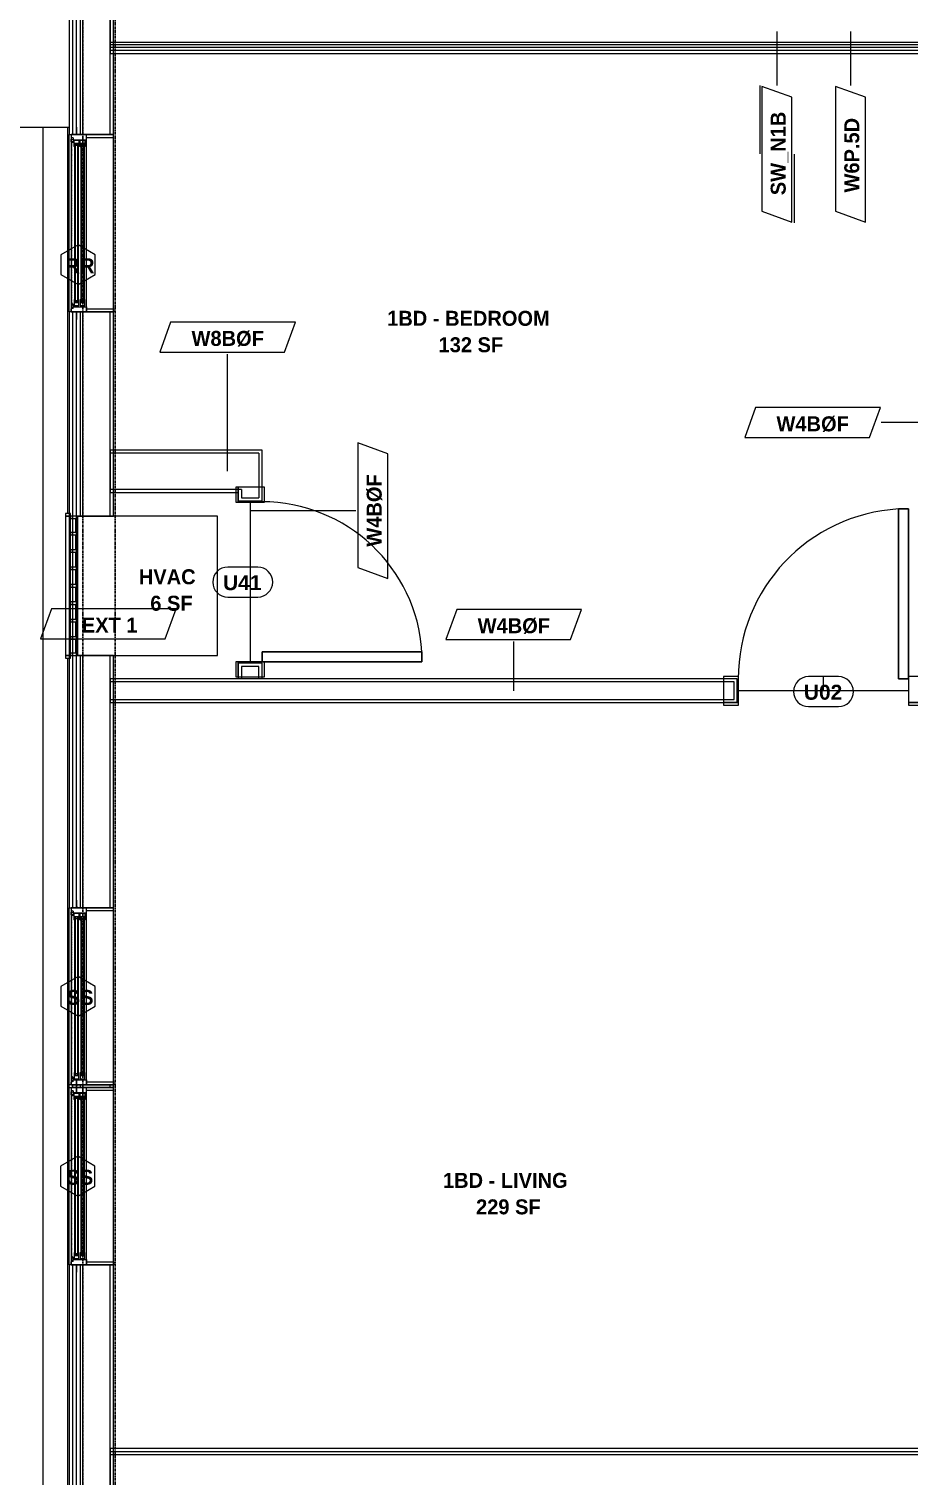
# Model space of a CAD drawing. Header units: inches. Extents: x -4058 to -1781, y 9814 to 12264.
# Drawn here: x -3840.1 to -3663.9, y 10548.9 to 10838.7 of the extents above; entities that cross this region are included whole.
import ezdxf

# ---------------------------------------------------------------- set-up
doc = ezdxf.new("R2010")
doc.units = ezdxf.units.IN
doc.header["$MEASUREMENT"] = 0
doc.linetypes.add('Dash', pattern=[0.25, 0.125, -0.125])
doc.linetypes.add('Grid Line 1_2_', pattern=[0.875, 0.5, -0.125, 0.125, -0.125])
for name, color, linetype, lineweight in [('0-1', 7, 'Continuous', 5), ('0-2', 7, 'Continuous', 9), ('A-AREA-IDEN', 2, 'Continuous', 9), ('A-DETL-GENF-HDLN-1', 7, 'Dash', 9), ('A-DETL-GENF-HDLN-2', 1, 'Continuous', 18), ('A-DOOR-3', 31, 'Continuous', 9), ('A-DOOR-4', 31, 'Continuous', 30), ('A-DOOR-IDEN', 31, 'Continuous', 9), ('A-FLOR-1', 7, 'Continuous', 9), ('A-FLOR-2', 192, 'Continuous', 9), ('A-GENM-1', 7, 'Continuous', 9), ('A-GLAZ', 151, 'Continuous', 18), ('A-GLAZ-1', 10, 'Continuous', 30), ('A-GLAZ-2', 7, 'Continuous', 9), ('A-GLAZ-IDEN', 152, 'Continuous', 9), ('A-WALL', 113, 'Continuous', 18), ('A-WALL-1', 7, 'Continuous', 9), ('A-WALL-2', 250, 'Continuous', 18), ('A-WALL-3', 113, 'Continuous', 9), ('A-WALL-IDEN', 211, 'Continuous', 9), ('I-WALL-1', 7, 'Continuous', 9), ('I-WALL-2', 2, 'Continuous', 9), ('S-FNDN-1', 7, 'Continuous', 9), ('S-GRID-1', 1, 'Grid Line 1_2_', 30)]:
    doc.layers.add(name, color=color, linetype=linetype, lineweight=lineweight)
doc.styles.add('Arial_B', font='arialbd.ttf', dxfattribs={"height": 3})
doc.styles.add('Century Gothic_B_1', font='GOTHICB.TTF', dxfattribs={"height": 3})

# ---------------------------------------------------------------- blocks, each defined once
blk = doc.blocks.new('Window-Double_Hung-Marvin-Essential - 2-WIDE _TEMP ALL LOW_ ESDH3066-3454277-UNIT PLANS - 1ST FLOOR')
at = {"layer": 'A-DETL-GENF-HDLN-1'}
blk.add_line((16.1, 3.97), (-16.5, 3.97), dxfattribs=at)
at = {"layer": 'A-DETL-GENF-HDLN-2'}
for p, q in [((-19.25, 2.98), (-19.25, 2.94)), ((-17.75, 2.98), (-19.25, 2.98)), ((-19.25, 2.94), (-17.9, 2.94)), ((-17.9, 2.94), (-17.9, 2.83)), ((-17.75, 4.03), (-17.16, 4.03)), ((-17.75, 4.03), (-17.75, 0.94)), ((-17.08, 3.62), (-17.16, 4.03)), ((-17.08, 3.62), (-16.19, 3.62)), ((-16.85, 4), (-16.85, 3.62)), ((-16.3, 4), (-16.85, 4)), ((-16.38, 3.52), (-16.72, 3.52)), ((-16.72, 3.52), (-16.72, 0.94)), ((-15.34, 3.44), (-16.56, 3.44)), ((-16.56, 2.5), (-16.56, 3.44)), ((-16.38, 3.62), (-16.38, 3.52)), ((-16.3, 3.76), (-16.3, 4)), ((-16.18, 3.76), (-16.3, 3.76)), ((-16.19, 3.72), (-16.1, 3.72)), ((-16.19, 3.62), (-16.19, 3.72)), ((-16.18, 3.97), (-16.1, 3.97)), ((-16.18, 3.97), (-16.18, 3.76)), ((-16.1, 3.72), (-16.1, 3.97)), ((-15.94, 2.62), (-15.94, 3.34)), ((-15.94, 3.34), (-15.28, 3.34)), ((-15.84, 2.63), (-15.84, 3.32)), ((-15.54, 2.76), (-15.54, 3.2)), ((-15.34, 3.44), (-15.28, 3.38)), ((-15.28, 3.34), (-15.28, 3.38)), ((15.34, 3.44), (15.28, 3.38)), ((15.28, 3.34), (15.28, 3.38)), ((15.94, 3.34), (15.28, 3.34)), ((15.34, 3.44), (16.56, 3.44)), ((15.54, 2.76), (15.54, 3.2)), ((15.84, 2.63), (15.84, 3.32)), ((15.94, 2.62), (15.94, 3.34)), ((16.18, 3.97), (16.1, 3.97)), ((16.1, 3.72), (16.1, 3.97)), ((16.19, 3.72), (16.1, 3.72)), ((16.18, 3.97), (16.18, 3.76)), ((16.18, 3.76), (16.3, 3.76)), ((16.19, 3.62), (16.19, 3.72)), ((17.08, 3.62), (16.19, 3.62)), ((16.3, 3.76), (16.3, 4)), ((16.3, 4), (16.85, 4)), ((16.38, 3.62), (16.38, 3.52)), ((16.38, 3.52), (16.72, 3.52)), ((16.56, 2.5), (16.56, 3.44)), ((16.72, 3.52), (16.72, 0.94)), ((16.85, 4), (16.85, 3.62)), ((17.08, 3.62), (17.16, 4.03)), ((17.75, 4.03), (17.16, 4.03)), ((17.75, 4.03), (17.75, 0.94)), ((17.75, 2.98), (19.25, 2.98)), ((17.9, 2.94), (17.9, 2.83)), ((19.25, 2.94), (17.9, 2.94)), ((19.25, 2.98), (19.25, 2.94)), ((-17.9, 2.83), (-17.75, 2.83)), ((-16.72, 0.94), (-17.75, 0.94)), ((-17.13, 0.91), (-17.13, -4.44)), ((-16.56, 2.5), (-15.34, 2.5)), ((-15.34, 2.22), (-16.56, 2.22)), ((-16.56, 1.28), (-16.56, 2.22)), ((-16.56, 1.28), (-15.34, 1.28)), ((-15.28, 2.62), (-15.94, 2.62)), ((-15.94, 1.4), (-15.94, 2.12)), ((-15.94, 2.12), (-15.28, 2.12)), ((-15.28, 1.4), (-15.94, 1.4)), ((-15.84, 1.41), (-15.84, 2.1)), ((-15.54, 1.54), (-15.54, 1.98)), ((-15.34, 2.5), (-15.28, 2.56)), ((-15.34, 2.22), (-15.28, 2.16)), ((-15.34, 1.28), (-15.28, 1.34)), ((-15.28, 2.56), (-15.28, 2.62)), ((-15.28, 2.12), (-15.28, 2.16)), ((-15.28, 1.34), (-15.28, 1.4)), ((15.28, 2.56), (15.28, 2.62)), ((15.28, 2.62), (15.94, 2.62)), ((15.34, 2.5), (15.28, 2.56)), ((15.34, 2.22), (15.28, 2.16)), ((15.28, 2.12), (15.28, 2.16)), ((15.94, 2.12), (15.28, 2.12)), ((15.28, 1.34), (15.28, 1.4)), ((15.28, 1.4), (15.94, 1.4)), ((15.34, 1.28), (15.28, 1.34)), ((16.56, 2.5), (15.34, 2.5)), ((15.34, 2.22), (16.56, 2.22)), ((16.56, 1.28), (15.34, 1.28)), ((15.54, 1.54), (15.54, 1.98)), ((15.84, 1.41), (15.84, 2.1)), ((15.94, 1.4), (15.94, 2.12)), ((16.56, 1.28), (16.56, 2.22)), ((16.72, 0.94), (17.75, 0.94)), ((17.12, -4.44), (17.12, 0.91)), ((17.9, 2.83), (17.75, 2.83)), ((-17.13, -4.44), (-17.75, -4.44)), ((17.12, -4.44), (17.75, -4.44))]:
    blk.add_line(p, q, dxfattribs=at)
at = {"layer": 'A-GLAZ'}
for p, q in [((15.84, 3.32), (-15.84, 3.32)), ((15.84, 3.2), (-15.84, 3.2)), ((15.84, 2.76), (-15.84, 2.76)), ((15.84, 2.63), (-15.84, 2.63)), ((15.84, 2.1), (-15.84, 2.1)), ((15.84, 1.98), (-15.84, 1.98)), ((15.84, 1.54), (-15.84, 1.54)), ((15.84, 1.41), (-15.84, 1.41))]:
    blk.add_line(p, q, dxfattribs=at)
at = {"layer": 'A-GLAZ-1'}
for p, q in [((-17.75, 4.03), (-17.75, 0.94)), ((17.75, 0.94), (17.75, 4.03)), ((-17.75, 0.91), (-17.75, -4.44)), ((17.75, -4.44), (17.75, 0.91))]:
    blk.add_line(p, q, dxfattribs=at)
at = {"layer": 'A-GLAZ-2'}
for p, q in [((17.75, 4.03), (-17.75, 4.03)), ((-17.75, 0.94), (17.75, 0.94)), ((-17.75, -4.44), (17.75, -4.44))]:
    blk.add_line(p, q, dxfattribs=at)
blk = doc.blocks.new('Window-Double_Hung-Marvin-Essential - 1-WIDE _TEMP LOWER_ ESDH3066-3454275-UNIT PLANS - 1ST FLOOR')
at = {"layer": 'A-DETL-GENF-HDLN-1'}
blk.add_line((16.1, 3.97), (-16.5, 3.97), dxfattribs=at)
at = {"layer": 'A-DETL-GENF-HDLN-2'}
for p, q in [((-19.25, 2.98), (-19.25, 2.94)), ((-17.75, 2.98), (-19.25, 2.98)), ((-19.25, 2.94), (-17.9, 2.94)), ((-17.9, 2.94), (-17.9, 2.83)), ((-17.75, 4.03), (-17.16, 4.03)), ((-17.75, 4.03), (-17.75, 0.94)), ((-17.08, 3.62), (-17.16, 4.03)), ((-17.08, 3.62), (-16.19, 3.62)), ((-16.85, 4), (-16.85, 3.62)), ((-16.3, 4), (-16.85, 4)), ((-16.38, 3.52), (-16.72, 3.52)), ((-16.72, 3.52), (-16.72, 0.94)), ((-15.34, 3.44), (-16.56, 3.44)), ((-16.56, 2.5), (-16.56, 3.44)), ((-16.38, 3.62), (-16.38, 3.52)), ((-16.3, 3.76), (-16.3, 4)), ((-16.18, 3.76), (-16.3, 3.76)), ((-16.19, 3.72), (-16.1, 3.72)), ((-16.19, 3.62), (-16.19, 3.72)), ((-16.18, 3.97), (-16.1, 3.97)), ((-16.18, 3.97), (-16.18, 3.76)), ((-16.1, 3.72), (-16.1, 3.97)), ((-15.94, 2.62), (-15.94, 3.34)), ((-15.94, 3.34), (-15.28, 3.34)), ((-15.84, 2.63), (-15.84, 3.32)), ((-15.54, 2.76), (-15.54, 3.2)), ((-15.34, 3.44), (-15.28, 3.38)), ((-15.28, 3.34), (-15.28, 3.38)), ((15.34, 3.44), (15.28, 3.38)), ((15.28, 3.34), (15.28, 3.38)), ((15.94, 3.34), (15.28, 3.34)), ((15.34, 3.44), (16.56, 3.44)), ((15.54, 2.76), (15.54, 3.2)), ((15.84, 2.63), (15.84, 3.32)), ((15.94, 2.62), (15.94, 3.34)), ((16.18, 3.97), (16.1, 3.97)), ((16.1, 3.72), (16.1, 3.97)), ((16.19, 3.72), (16.1, 3.72)), ((16.18, 3.97), (16.18, 3.76)), ((16.18, 3.76), (16.3, 3.76)), ((16.19, 3.62), (16.19, 3.72)), ((17.08, 3.62), (16.19, 3.62)), ((16.3, 3.76), (16.3, 4)), ((16.3, 4), (16.85, 4)), ((16.38, 3.62), (16.38, 3.52)), ((16.38, 3.52), (16.72, 3.52)), ((16.56, 2.5), (16.56, 3.44)), ((16.72, 3.52), (16.72, 0.94)), ((16.85, 4), (16.85, 3.62)), ((17.08, 3.62), (17.16, 4.03)), ((17.75, 4.03), (17.16, 4.03)), ((17.75, 4.03), (17.75, 0.94)), ((17.75, 2.98), (19.25, 2.98)), ((17.9, 2.94), (17.9, 2.83)), ((19.25, 2.94), (17.9, 2.94)), ((19.25, 2.98), (19.25, 2.94)), ((-17.9, 2.83), (-17.75, 2.83)), ((-16.72, 0.94), (-17.75, 0.94)), ((-17.13, 0.91), (-17.13, -4.44)), ((-16.56, 2.5), (-15.34, 2.5)), ((-15.34, 2.22), (-16.56, 2.22)), ((-16.56, 1.28), (-16.56, 2.22)), ((-16.56, 1.28), (-15.34, 1.28)), ((-15.28, 2.62), (-15.94, 2.62)), ((-15.94, 1.4), (-15.94, 2.12)), ((-15.94, 2.12), (-15.28, 2.12)), ((-15.28, 1.4), (-15.94, 1.4)), ((-15.84, 1.41), (-15.84, 2.1)), ((-15.54, 1.54), (-15.54, 1.98)), ((-15.34, 2.5), (-15.28, 2.56)), ((-15.34, 2.22), (-15.28, 2.16)), ((-15.34, 1.28), (-15.28, 1.34)), ((-15.28, 2.56), (-15.28, 2.62)), ((-15.28, 2.12), (-15.28, 2.16)), ((-15.28, 1.34), (-15.28, 1.4)), ((15.28, 2.56), (15.28, 2.62)), ((15.28, 2.62), (15.94, 2.62)), ((15.34, 2.5), (15.28, 2.56)), ((15.34, 2.22), (15.28, 2.16)), ((15.28, 2.12), (15.28, 2.16)), ((15.94, 2.12), (15.28, 2.12)), ((15.28, 1.34), (15.28, 1.4)), ((15.28, 1.4), (15.94, 1.4)), ((15.34, 1.28), (15.28, 1.34)), ((16.56, 2.5), (15.34, 2.5)), ((15.34, 2.22), (16.56, 2.22)), ((16.56, 1.28), (15.34, 1.28)), ((15.54, 1.54), (15.54, 1.98)), ((15.84, 1.41), (15.84, 2.1)), ((15.94, 1.4), (15.94, 2.12)), ((16.56, 1.28), (16.56, 2.22)), ((16.72, 0.94), (17.75, 0.94)), ((17.12, -4.44), (17.12, 0.91)), ((17.9, 2.83), (17.75, 2.83)), ((-17.13, -4.44), (-17.75, -4.44)), ((17.12, -4.44), (17.75, -4.44))]:
    blk.add_line(p, q, dxfattribs=at)
at = {"layer": 'A-GLAZ'}
for p, q in [((15.84, 3.32), (-15.84, 3.32)), ((15.84, 3.2), (-15.84, 3.2)), ((15.84, 2.76), (-15.84, 2.76)), ((15.84, 2.63), (-15.84, 2.63)), ((15.84, 2.1), (-15.84, 2.1)), ((15.84, 1.98), (-15.84, 1.98)), ((15.84, 1.54), (-15.84, 1.54)), ((15.84, 1.41), (-15.84, 1.41))]:
    blk.add_line(p, q, dxfattribs=at)
at = {"layer": 'A-GLAZ-1'}
for p, q in [((-17.75, 4.03), (-17.75, 0.94)), ((17.75, 0.94), (17.75, 4.03)), ((-17.75, 0.91), (-17.75, -4.44)), ((17.75, -4.44), (17.75, 0.91))]:
    blk.add_line(p, q, dxfattribs=at)
at = {"layer": 'A-GLAZ-2'}
for p, q in [((17.75, 4.03), (-17.75, 4.03)), ((-17.75, 0.94), (17.75, 0.94)), ((-17.75, -4.44), (17.75, -4.44))]:
    blk.add_line(p, q, dxfattribs=at)
blk = doc.blocks.new('Window-Double_Hung-Marvin-Essential - 2-WIDE _TEMP ALL LOW_ ESDH3066-3454276-UNIT PLANS - 1ST FLOOR')
at = {"layer": 'A-DETL-GENF-HDLN-1'}
blk.add_line((16.1, 3.97), (-16.5, 3.97), dxfattribs=at)
at = {"layer": 'A-DETL-GENF-HDLN-2'}
for p, q in [((-19.25, 2.98), (-19.25, 2.94)), ((-17.75, 2.98), (-19.25, 2.98)), ((-19.25, 2.94), (-17.9, 2.94)), ((-17.9, 2.94), (-17.9, 2.83)), ((-17.75, 4.03), (-17.16, 4.03)), ((-17.75, 4.03), (-17.75, 0.94)), ((-17.08, 3.62), (-17.16, 4.03)), ((-17.08, 3.62), (-16.19, 3.62)), ((-16.85, 4), (-16.85, 3.62)), ((-16.3, 4), (-16.85, 4)), ((-16.38, 3.52), (-16.72, 3.52)), ((-16.72, 3.52), (-16.72, 0.94)), ((-15.34, 3.44), (-16.56, 3.44)), ((-16.56, 2.5), (-16.56, 3.44)), ((-16.38, 3.62), (-16.38, 3.52)), ((-16.3, 3.76), (-16.3, 4)), ((-16.18, 3.76), (-16.3, 3.76)), ((-16.19, 3.72), (-16.1, 3.72)), ((-16.19, 3.62), (-16.19, 3.72)), ((-16.18, 3.97), (-16.1, 3.97)), ((-16.18, 3.97), (-16.18, 3.76)), ((-16.1, 3.72), (-16.1, 3.97)), ((-15.94, 2.62), (-15.94, 3.34)), ((-15.94, 3.34), (-15.28, 3.34)), ((-15.84, 2.63), (-15.84, 3.32)), ((-15.54, 2.76), (-15.54, 3.2)), ((-15.34, 3.44), (-15.28, 3.38)), ((-15.28, 3.34), (-15.28, 3.38)), ((15.34, 3.44), (15.28, 3.38)), ((15.28, 3.34), (15.28, 3.38)), ((15.94, 3.34), (15.28, 3.34)), ((15.34, 3.44), (16.56, 3.44)), ((15.54, 2.76), (15.54, 3.2)), ((15.84, 2.63), (15.84, 3.32)), ((15.94, 2.62), (15.94, 3.34)), ((16.18, 3.97), (16.1, 3.97)), ((16.1, 3.72), (16.1, 3.97)), ((16.19, 3.72), (16.1, 3.72)), ((16.18, 3.97), (16.18, 3.76)), ((16.18, 3.76), (16.3, 3.76)), ((16.19, 3.62), (16.19, 3.72)), ((17.08, 3.62), (16.19, 3.62)), ((16.3, 3.76), (16.3, 4)), ((16.3, 4), (16.85, 4)), ((16.38, 3.62), (16.38, 3.52)), ((16.38, 3.52), (16.72, 3.52)), ((16.56, 2.5), (16.56, 3.44)), ((16.72, 3.52), (16.72, 0.94)), ((16.85, 4), (16.85, 3.62)), ((17.08, 3.62), (17.16, 4.03)), ((17.75, 4.03), (17.16, 4.03)), ((17.75, 4.03), (17.75, 0.94)), ((17.75, 2.98), (19.25, 2.98)), ((17.9, 2.94), (17.9, 2.83)), ((19.25, 2.94), (17.9, 2.94)), ((19.25, 2.98), (19.25, 2.94)), ((-17.9, 2.83), (-17.75, 2.83)), ((-16.72, 0.94), (-17.75, 0.94)), ((-17.13, 0.91), (-17.13, -4.44)), ((-16.56, 2.5), (-15.34, 2.5)), ((-15.34, 2.22), (-16.56, 2.22)), ((-16.56, 1.28), (-16.56, 2.22)), ((-16.56, 1.28), (-15.34, 1.28)), ((-15.28, 2.62), (-15.94, 2.62)), ((-15.94, 1.4), (-15.94, 2.12)), ((-15.94, 2.12), (-15.28, 2.12)), ((-15.28, 1.4), (-15.94, 1.4)), ((-15.84, 1.41), (-15.84, 2.1)), ((-15.54, 1.54), (-15.54, 1.98)), ((-15.34, 2.5), (-15.28, 2.56)), ((-15.34, 2.22), (-15.28, 2.16)), ((-15.34, 1.28), (-15.28, 1.34)), ((-15.28, 2.56), (-15.28, 2.62)), ((-15.28, 2.12), (-15.28, 2.16)), ((-15.28, 1.34), (-15.28, 1.4)), ((15.28, 2.56), (15.28, 2.62)), ((15.28, 2.62), (15.94, 2.62)), ((15.34, 2.5), (15.28, 2.56)), ((15.34, 2.22), (15.28, 2.16)), ((15.28, 2.12), (15.28, 2.16)), ((15.94, 2.12), (15.28, 2.12)), ((15.28, 1.34), (15.28, 1.4)), ((15.28, 1.4), (15.94, 1.4)), ((15.34, 1.28), (15.28, 1.34)), ((16.56, 2.5), (15.34, 2.5)), ((15.34, 2.22), (16.56, 2.22)), ((16.56, 1.28), (15.34, 1.28)), ((15.54, 1.54), (15.54, 1.98)), ((15.84, 1.41), (15.84, 2.1)), ((15.94, 1.4), (15.94, 2.12)), ((16.56, 1.28), (16.56, 2.22)), ((16.72, 0.94), (17.75, 0.94)), ((17.12, -4.44), (17.12, 0.91)), ((17.9, 2.83), (17.75, 2.83)), ((-17.13, -4.44), (-17.75, -4.44)), ((17.12, -4.44), (17.75, -4.44))]:
    blk.add_line(p, q, dxfattribs=at)
at = {"layer": 'A-GLAZ'}
for p, q in [((15.84, 3.32), (-15.84, 3.32)), ((15.84, 3.2), (-15.84, 3.2)), ((15.84, 2.76), (-15.84, 2.76)), ((15.84, 2.63), (-15.84, 2.63)), ((15.84, 2.1), (-15.84, 2.1)), ((15.84, 1.98), (-15.84, 1.98)), ((15.84, 1.54), (-15.84, 1.54)), ((15.84, 1.41), (-15.84, 1.41))]:
    blk.add_line(p, q, dxfattribs=at)
at = {"layer": 'A-GLAZ-1'}
for p, q in [((-17.75, 4.03), (-17.75, 0.94)), ((17.75, 0.94), (17.75, 4.03)), ((-17.75, 0.91), (-17.75, -4.44)), ((17.75, -4.44), (17.75, 0.91))]:
    blk.add_line(p, q, dxfattribs=at)
at = {"layer": 'A-GLAZ-2'}
for p, q in [((17.75, 4.03), (-17.75, 4.03)), ((20.21, 4.5), (17.75, 4.5)), ((17.75, 4.5), (17.75, 4.44)), ((17.75, 4.44), (20.21, 4.44)), ((20.21, 4.44), (20.21, 4.5)), ((-17.75, 0.94), (17.75, 0.94)), ((-17.75, -4.44), (17.75, -4.44))]:
    blk.add_line(p, q, dxfattribs=at)
blk = doc.blocks.new('Basic Wall _ 3_ XPS - ___-2578961-UNIT PLANS - 1ST FLOOR')
at = {"layer": 'S-FNDN-1'}
blk.add_line((-3837.27, 10217.44), (-3837.27, 10818.99), dxfattribs=at)
blk = doc.blocks.new('V-Series_EWC4_SPVU_RFA_2015 - 1ST FLOOR-2484708-UNIT PLANS - 1ST FLOOR')
at = {"layer": 'A-GENM-1'}
for p, q in [((-3126.69, 12090.69), (-3127.25, 12090.69)), ((-3127.25, 12090.69), (-3127.25, 12089.69)), ((-3127.25, 12089.69), (-3126.69, 12089.69)), ((-3098.81, 12090.69), (-3126.69, 12090.69)), ((-3126.69, 12090.69), (-3126.69, 12089.69)), ((-3126.69, 12089.69), (-3126.69, 12090.69)), ((-3126.69, 12089.69), (-3098.81, 12089.69)), ((-3126.69, 12089.69), (-3126.69, 12060.25)), ((-3126.25, 12089.69), (-3126.69, 12089.69)), ((-3126.25, 12088.69), (-3126.25, 12089.69)), ((-3123.45, 12088.69), (-3126.25, 12088.69)), ((-3122.95, 12089.69), (-3123.45, 12089.69)), ((-3123.45, 12089.69), (-3123.45, 12088.69)), ((-3122.95, 12088.69), (-3122.95, 12089.69)), ((-3119.97, 12088.69), (-3122.95, 12088.69)), ((-3119.47, 12089.69), (-3119.97, 12089.69)), ((-3119.97, 12089.69), (-3119.97, 12088.69)), ((-3119.47, 12088.69), (-3119.47, 12089.69)), ((-3116.48, 12088.69), (-3119.47, 12088.69)), ((-3115.98, 12089.69), (-3116.48, 12089.69)), ((-3116.48, 12089.69), (-3116.48, 12088.69)), ((-3115.98, 12088.69), (-3115.98, 12089.69)), ((-3113, 12088.69), (-3115.98, 12088.69)), ((-3112.5, 12089.69), (-3113, 12089.69)), ((-3113, 12089.69), (-3113, 12088.69)), ((-3112.5, 12088.69), (-3112.5, 12089.69)), ((-3109.51, 12088.69), (-3112.5, 12088.69)), ((-3109.01, 12089.69), (-3109.51, 12089.69)), ((-3109.51, 12089.69), (-3109.51, 12088.69)), ((-3109.01, 12088.69), (-3109.01, 12089.69)), ((-3106.03, 12088.69), (-3109.01, 12088.69)), ((-3105.53, 12089.69), (-3106.03, 12089.69)), ((-3106.03, 12089.69), (-3106.03, 12088.69)), ((-3105.53, 12088.69), (-3105.53, 12089.69)), ((-3102.55, 12088.69), (-3105.53, 12088.69)), ((-3102.05, 12089.69), (-3102.55, 12089.69)), ((-3102.55, 12089.69), (-3102.55, 12088.69)), ((-3102.05, 12088.69), (-3102.05, 12089.69)), ((-3099.25, 12088.69), (-3102.05, 12088.69)), ((-3098.81, 12089.69), (-3099.25, 12089.69)), ((-3099.25, 12089.69), (-3099.25, 12088.69)), ((-3098.81, 12089.69), (-3098.81, 12090.69)), ((-3098.25, 12090.69), (-3098.81, 12090.69)), ((-3098.81, 12090.69), (-3098.81, 12089.69)), ((-3098.81, 12089.69), (-3098.25, 12089.69)), ((-3098.81, 12060.25), (-3098.81, 12089.69)), ((-3098.25, 12089.69), (-3098.25, 12090.69)), ((-3126.69, 12060.25), (-3098.81, 12060.25))]:
    blk.add_line(p, q, dxfattribs=at)
blk = doc.blocks.new('CTR - 1st Phase - Shell_rvt-1-UNIT PLANS - 1ST FLOOR')
at = {"layer": 'A-FLOR-1'}
blk.add_line((-3885.92, 10818.99), (-3832.07, 10818.99), dxfattribs=at)
at = {"layer": 'A-WALL-1'}
for p, q in [((-3832.07, 10858.84), (-3832.07, 10817.54)), ((-3823.2, 10817.54), (-3823.2, 10858.84)), ((-3832.07, 10817.54), (-3831.67, 10817.54)), ((-3832.07, 10782.04), (-3832.07, 10817.54)), ((-3828.57, 10817.54), (-3828.54, 10817.54)), ((-3832.07, 10782.04), (-3832.07, 10662.74)), ((-3831.67, 10782.04), (-3832.07, 10782.04)), ((-3828.54, 10782.04), (-3828.57, 10782.04)), ((-3823.2, 10741.13), (-3823.2, 10782.04)), ((-3830.32, 10713.25), (-3830.32, 10741.13)), ((-3830.32, 10741.13), (-3823.2, 10741.13)), ((-3823.2, 10713.25), (-3830.32, 10713.25)), ((-3823.2, 10662.74), (-3823.2, 10713.25)), ((-3832.07, 10662.74), (-3831.67, 10662.74)), ((-3832.07, 10629.2), (-3832.07, 10662.74)), ((-3828.57, 10662.74), (-3828.54, 10662.74)), ((-3831.67, 10627.24), (-3832.07, 10627.24)), ((-3832.07, 10626.74), (-3831.67, 10626.74)), ((-3832.07, 10591.24), (-3832.07, 10626.74)), ((-3828.54, 10627.24), (-3828.57, 10627.24)), ((-3828.57, 10626.74), (-3828.54, 10626.74)), ((-3823.2, 10626.74), (-3823.2, 10627.24)), ((-3832.07, 10591.24), (-3832.07, 10509.14)), ((-3831.67, 10591.24), (-3832.07, 10591.24)), ((-3828.54, 10591.24), (-3828.57, 10591.24)), ((-3823.2, 10543.75), (-3823.2, 10591.24))]:
    blk.add_line(p, q, dxfattribs=at)
at = {"layer": 'A-WALL-2'}
for p, q in [((-3831.32, 10817.54), (-3831.32, 10858.84)), ((-3830.57, 10817.54), (-3830.57, 10858.84)), ((-3829.82, 10817.54), (-3829.82, 10858.84)), ((-3829.32, 10817.54), (-3829.32, 10858.84)), ((-3823.82, 10817.54), (-3823.82, 10858.84)), ((-3831.32, 10662.74), (-3831.32, 10782.04)), ((-3830.57, 10662.74), (-3830.57, 10782.04)), ((-3829.82, 10741.13), (-3829.82, 10782.04)), ((-3829.32, 10741.13), (-3829.32, 10782.04)), ((-3823.82, 10741.13), (-3823.82, 10782.04)), ((-3829.82, 10662.74), (-3829.82, 10713.25)), ((-3829.32, 10662.74), (-3829.32, 10713.25)), ((-3823.82, 10662.74), (-3823.82, 10713.25)), ((-3831.32, 10626.74), (-3831.32, 10627.24)), ((-3830.57, 10626.74), (-3830.57, 10627.24)), ((-3829.82, 10626.74), (-3829.82, 10627.24)), ((-3829.32, 10626.74), (-3829.32, 10627.24)), ((-3823.82, 10626.74), (-3823.82, 10627.24)), ((-3831.32, 10509.14), (-3831.32, 10591.24)), ((-3830.57, 10509.14), (-3830.57, 10591.24)), ((-3829.82, 10509.14), (-3829.82, 10591.24)), ((-3829.32, 10509.14), (-3829.32, 10591.24)), ((-3823.82, 10509.14), (-3823.82, 10591.24))]:
    blk.add_line(p, q, dxfattribs=at)
at = {"layer": 'S-FNDN-1'}
for p, q in [((-3832.32, 10741.69), (-3832.32, 10818.99)), ((-3832.32, 10387.65), (-3832.32, 10712.69))]:
    blk.add_line(p, q, dxfattribs=at)
at = {"layer": '0-2'}
blk.add_blockref('Basic Wall _ 3_ XPS - ___-2578961-UNIT PLANS - 1ST FLOOR', (0, 0), dxfattribs=at)
for name, p, rotation in [('Window-Double_Hung-Marvin-Essential - 1-WIDE _TEMP LOWER_ ESDH3066-3454275-UNIT PLANS - 1ST FLOOR', (-3827.64, 10799.79), 89.99999999999885), ('V-Series_EWC4_SPVU_RFA_2015 - 1ST FLOOR-2484708-UNIT PLANS - 1ST FLOOR', (8257.87, 13839.94), 89.99999999999994), ('Window-Double_Hung-Marvin-Essential - 2-WIDE _TEMP ALL LOW_ ESDH3066-3454277-UNIT PLANS - 1ST FLOOR', (-3827.64, 10644.99), 89.99999999999885), ('Window-Double_Hung-Marvin-Essential - 2-WIDE _TEMP ALL LOW_ ESDH3066-3454276-UNIT PLANS - 1ST FLOOR', (-3827.64, 10608.99), 89.99999999999885)]:
    blk.add_blockref(name, p, dxfattribs=dict(at, rotation=rotation))
blk = doc.blocks.new('CTR - 1st Phase - Common Walls_rvt-1-UNIT PLANS - 1ST FLOOR')
at = {"layer": 'A-WALL-2'}
for p, q in [((-3487.3, 10836), (-3823.82, 10836)), ((-3487.3, 10835.5), (-3823.82, 10835.5)), ((-3487.3, 10835), (-3823.82, 10835)), ((-3487.3, 10834.38), (-3823.82, 10834.38)), ((-3487.3, 10553.81), (-3823.82, 10553.81)), ((-3487.3, 10553.19), (-3823.82, 10553.19))]:
    blk.add_line(p, q, dxfattribs=at)
at = {"layer": 'I-WALL-1'}
for p, q in [((-3823.82, 10842.63), (-3823.82, 10833.75)), ((-3823.82, 10833.75), (-3525.8, 10833.75)), ((-3487.3, 10554.44), (-3823.82, 10554.44)), ((-3823.82, 10554.44), (-3823.82, 10545.94))]:
    blk.add_line(p, q, dxfattribs=at)
blk = doc.blocks.new('CTR - 1st Phase - Structure_rvt-1-UNIT PLANS - 1ST FLOOR')
at = {"layer": 'S-GRID-1'}
for p, q in [((-3829.32, 9814.03), (-3829.32, 12247.5)), ((-3822.82, 9814.03), (-3822.82, 12247.5))]:
    blk.add_line(p, q, dxfattribs=at)
blk = doc.blocks.new('SWING - SINGLE - FLUSH - SWING - FLUSH - 2-10 x 6-8 - PRIVACY-4346067-UNIT PLANS - 1ST FLOOR')
at = {"layer": 'A-DOOR-3'}
for p, q in [((-17, 2.87), (-20, 2.87)), ((-20, 2.87), (-20, -2.38)), ((-17, -2.38), (-17, 2.87)), ((20, 2.87), (17, 2.87)), ((17, 2.87), (17, -2.38)), ((20, -2.38), (20, 2.87)), ((-20, -2.38), (-17, -2.38)), ((-17, -2.38), (-20, -2.38)), ((-20, -2.38), (-20, -2.88)), ((-20, -2.88), (-17, -2.88)), ((-17, -2.88), (-17, -2.38)), ((17, -2.38), (20, -2.38)), ((20, -2.38), (17, -2.38)), ((17, -2.38), (17, -2.88)), ((17, -2.88), (20, -2.88)), ((20, -2.88), (20, -2.38))]:
    blk.add_line(p, q, dxfattribs=at)
blk.add_arc((17, 2.37), 34.07, 93.3657, 180, dxfattribs=at)
at = {"layer": 'A-DOOR-4'}
for p, q in [((15, 2.37), (15, 36.38)), ((17, 36.38), (15, 36.38)), ((17, 2.37), (17, 36.38)), ((17, 2.37), (15, 2.37))]:
    blk.add_line(p, q, dxfattribs=at)
blk = doc.blocks.new('SWING - SINGLE - FLUSH - SWING - 32_ x 80_ - WITH ACOUSTICAL SEAL-4346071-UNIT PLANS - 1ST FLOOR')
at = {"layer": 'A-DOOR-3'}
for p, q in [((-16, 2.87), (-19, 2.87)), ((-19, 2.87), (-19, -2.38)), ((-16, -2.38), (-16, 2.87)), ((19, 2.87), (16, 2.87)), ((16, 2.87), (16, -2.38)), ((19, -2.38), (19, 2.87)), ((-19, -2.38), (-16, -2.38)), ((-16, -2.38), (-19, -2.38)), ((-19, -2.38), (-19, -2.88)), ((-19, -2.88), (-16, -2.88)), ((-16, -2.88), (-16, -2.38)), ((16, -2.38), (19, -2.38)), ((19, -2.38), (16, -2.38)), ((16, -2.38), (16, -2.88)), ((16, -2.88), (19, -2.88)), ((19, -2.88), (19, -2.38))]:
    blk.add_line(p, q, dxfattribs=at)
blk.add_arc((16, 2.37), 32.07, 93.5759, 180, dxfattribs=at)
at = {"layer": 'A-DOOR-4'}
for p, q in [((14, 2.37), (14, 34.38)), ((16, 34.38), (14, 34.38)), ((16, 2.37), (16, 34.38)), ((16, 2.37), (14, 2.37))]:
    blk.add_line(p, q, dxfattribs=at)
blk = doc.blocks.new('Wall Tag - Shear Wall-3956451-UNIT PLANS - 1ST FLOOR')
at = {"layer": 'A-WALL-IDEN'}
for p, q in [((-0.3561, 0.0937), (-0.4244, -0.0937)), ((0.4244, 0.0937), (-0.3561, 0.0937)), ((0.4291, 0.1068), (0.0033, 0.1068)), ((0.3561, -0.0937), (0.4244, 0.0937)), ((0, -0.1068), (-0.4291, -0.1068)), ((-0.4244, -0.0937), (0.3561, -0.0937))]:
    blk.add_line(p, q, dxfattribs=at)
blk = doc.blocks.new('Wall Tag - Arch Wall-3956453-UNIT PLANS - 1ST FLOOR')
at = {"layer": 'A-WALL-IDEN'}
for p, q in [((-0.3561, 0.0937), (-0.4244, -0.0937)), ((0.4244, 0.0937), (-0.3561, 0.0937)), ((0.3561, -0.0937), (0.4244, 0.0937)), ((-0.4244, -0.0937), (0.3561, -0.0937))]:
    blk.add_line(p, q, dxfattribs=at)
blk = doc.blocks.new('Door Tag - Type Mark-2601225-UNIT PLANS - 1ST FLOOR')
at = {"layer": 'A-DOOR-IDEN'}
for p, q in [((0.09375, 0.09375), (-0.09375, 0.09375)), ((-0.09375, -0.09375), (0.09375, -0.09375))]:
    blk.add_line(p, q, dxfattribs=at)
for centre, start, end in [((-0.09375, 0), 90, 270), ((0.09375, 0), 270, 90)]:
    blk.add_arc(centre, 0.09375, start, end, dxfattribs=at)
blk = doc.blocks.new('Window Tag - ONE-4156801-UNIT PLANS - 1ST FLOOR')
at = {"layer": 'A-GLAZ-IDEN'}
for p, q in [((0, 0.125), (-0.1071, 0.0619)), ((0.107, 0.062), (0, 0.125)), ((-0.1071, 0.0619), (-0.1071, -0.0619)), ((0.107, -0.0624), (0.107, 0.062)), ((-0.1071, -0.0619), (0, -0.125)), ((0, -0.125), (0.107, -0.0624))]:
    blk.add_line(p, q, dxfattribs=at)

msp = doc.modelspace()

# ---------------------------------------------------------------- block references
at = {"layer": '0-1'}
msp.add_blockref('CTR - 1st Phase - Shell_rvt-1-UNIT PLANS - 1ST FLOOR', (0, 0), dxfattribs=at)

# ---------------------------------------------------------------- next in the draw order: linework, layer by layer
at = {"layer": 'A-DOOR-IDEN'}
msp.add_line((-3681.05, 10706.19), (-3681.05, 10709), dxfattribs=at)
at = {"layer": 'A-FLOR-2'}
for p, q in [((-3795.82, 10743.94), (-3795.82, 10711.94)), ((-3664.05, 10706.19), (-3698.05, 10706.19))]:
    msp.add_line(p, q, dxfattribs=at)
at = {"layer": 'A-WALL'}
for p, q in [((-3794.07, 10753.75), (-3823.82, 10753.75)), ((-3794.07, 10753.75), (-3794.07, 10744.81)), ((-3797.57, 10746.5), (-3823.82, 10746.5)), ((-3797.57, 10746.5), (-3797.57, 10744.81)), ((-3797.57, 10744.81), (-3794.07, 10744.81)), ((-3797.57, 10711.06), (-3797.57, 10708.56)), ((-3794.07, 10711.06), (-3797.57, 10711.06)), ((-3794.07, 10708.56), (-3794.07, 10711.06)), ((-3698.92, 10707.94), (-3823.82, 10707.94)), ((-3698.92, 10704.44), (-3698.92, 10707.94)), ((-3823.82, 10704.44), (-3698.92, 10704.44))]:
    msp.add_line(p, q, dxfattribs=at)
at = {"layer": 'A-WALL-3'}
for p, q in [((-3798.2, 10745.88), (-3798.2, 10744.19)), ((-3798.2, 10744.19), (-3793.45, 10744.19)), ((-3793.45, 10744.19), (-3793.45, 10745.88)), ((-3798.2, 10711.69), (-3798.2, 10708.56)), ((-3793.45, 10711.69), (-3798.2, 10711.69)), ((-3793.45, 10708.56), (-3793.45, 10711.69)), ((-3698.3, 10708.56), (-3823.82, 10708.56)), ((-3823.82, 10708.56), (-3823.82, 10703.81)), ((-3698.3, 10703.81), (-3698.3, 10708.56)), ((-3823.82, 10703.81), (-3698.3, 10703.81))]:
    msp.add_line(p, q, dxfattribs=at)
at = {"layer": 'A-WALL-IDEN'}
for p, q in [((-3690.37, 10838.19), (-3690.37, 10827.35)), ((-3675.64, 10838.19), (-3675.64, 10827.35)), ((-3800.35, 10750.13), (-3800.35, 10773.57)), ((-3658.67, 10759.87), (-3669.52, 10759.87)), ((-3795.82, 10742.25), (-3774.67, 10742.25)), ((-3743.06, 10706.19), (-3743.06, 10716.04))]:
    msp.add_line(p, q, dxfattribs=at)
at = {"layer": 'I-WALL-2'}
for p, q in [((-3793.45, 10754.38), (-3823.82, 10754.38)), ((-3823.82, 10754.38), (-3823.82, 10745.88)), ((-3793.45, 10745.88), (-3793.45, 10754.38)), ((-3823.82, 10745.88), (-3798.2, 10745.88))]:
    msp.add_line(p, q, dxfattribs=at)

# ---------------------------------------------------------------- next in the draw order: block references
at = {"layer": '0-1'}
for name in ['CTR - 1st Phase - Structure_rvt-1-UNIT PLANS - 1ST FLOOR', 'CTR - 1st Phase - Common Walls_rvt-1-UNIT PLANS - 1ST FLOOR']:
    msp.add_blockref(name, (0, 0), dxfattribs=at)
at = {"layer": 'A-DOOR-3', "rotation": 269.9999999999901}
msp.add_blockref('SWING - SINGLE - FLUSH - SWING - 32_ x 80_ - WITH ACOUSTICAL SEAL-4346071-UNIT PLANS - 1ST FLOOR', (-3795.82, 10727.94), dxfattribs=at)
at = {"layer": 'A-DOOR-3'}
msp.add_blockref('SWING - SINGLE - FLUSH - SWING - FLUSH - 2-10 x 6-8 - PRIVACY-4346067-UNIT PLANS - 1ST FLOOR', (-3681.05, 10706.19), dxfattribs=at)
at = {"layer": 'A-DOOR-IDEN', "xscale": 31.99999999999999, "yscale": 31.99999999999999, "zscale": 31.99999999999999}
for p in [(-3797.32, 10727.94), (-3681.05, 10706)]:
    msp.add_blockref('Door Tag - Type Mark-2601225-UNIT PLANS - 1ST FLOOR', p, dxfattribs=at)
at = {"layer": 'A-GLAZ-IDEN', "xscale": 31.99999999999999, "yscale": 31.99999999999999, "zscale": 31.99999999999999}
for p in [(-3830.27, 10791.49), (-3830.27, 10644.99), (-3830.34, 10608.99)]:
    msp.add_blockref('Window Tag - ONE-4156801-UNIT PLANS - 1ST FLOOR', p, dxfattribs=at)
at = {"layer": 'A-WALL-IDEN', "xscale": 31.99999999999999, "yscale": 31.99999999999999, "zscale": 31.99999999999999, "rotation": 89.99999999999955}
for name, p in [('Wall Tag - Shear Wall-3956451-UNIT PLANS - 1ST FLOOR', (-3690.37, 10813.61)), ('Wall Tag - Arch Wall-3956453-UNIT PLANS - 1ST FLOOR', (-3675.64, 10813.61)), ('Wall Tag - Arch Wall-3956453-UNIT PLANS - 1ST FLOOR', (-3771.25, 10742.25))]:
    msp.add_blockref(name, p, dxfattribs=at)
at = {"layer": 'A-WALL-IDEN', "xscale": 31.99999999999999, "yscale": 31.99999999999999, "zscale": 31.99999999999999}
for p in [(-3800.35, 10776.99), (-3683.25, 10759.87), (-3824.22, 10719.58), (-3743.06, 10719.45)]:
    msp.add_blockref('Wall Tag - Arch Wall-3956453-UNIT PLANS - 1ST FLOOR', p, dxfattribs=at)

# ---------------------------------------------------------------- next in the draw order: texts
at = {"layer": 'A-AREA-IDEN', "char_height": 3, "attachment_point": 1, "style": 'Century Gothic_B_1'}
for s, insert, width in [('1BD - BEDROOM', (-3768.4, 10782.25), 40.299), ('132 SF', (-3758.11, 10776.96), 15.352), ('HVAC', (-3818.11, 10730.5), 15.049), ('6 SF', (-3815.82, 10725.2), 9.494), ('1BD - LIVING', (-3757.23, 10609.64), 31.411), ('229 SF', (-3750.6, 10604.34), 15.352)]:
    msp.add_mtext(s, dxfattribs=dict(at, insert=insert, width=width))
at = {"layer": 'A-DOOR-IDEN', "char_height": 3, "width": 9.393, "attachment_point": 1, "style": 'Arial_B'}
for s, insert in [('U41', (-3801.26, 10729.32)), ('U02', (-3684.98, 10707.38))]:
    msp.add_mtext(s, dxfattribs=dict(at, insert=insert))
at = {"layer": 'A-GLAZ-IDEN', "char_height": 3, "attachment_point": 1, "style": 'Century Gothic_B_1'}
for s, insert, width in [('RR', (-3832.79, 10792.77), 6.06), ('SS', (-3832.54, 10646.27), 5.454), ('SS', (-3832.6, 10610.27), 5.454)]:
    msp.add_mtext(s, dxfattribs=dict(at, insert=insert, width=width))
at = {"layer": 'A-WALL-IDEN', "char_height": 3, "attachment_point": 1, "rotation": 90, "style": 'Century Gothic_B_1'}
for s, insert, width in [('SW_N1B', (-3691.62, 10805.4), 19.796), ('W6P.5D', (-3676.89, 10805.94), 18.483), ('W4BØF', (-3772.5, 10735.03), 17.372)]:
    msp.add_mtext(s, dxfattribs=dict(at, insert=insert, width=width))
at = {"layer": 'A-WALL-IDEN', "char_height": 3, "attachment_point": 1, "style": 'Century Gothic_B_1'}
for s, insert, width in [('W8BØF', (-3807.56, 10778.23), 17.372), ('W4BØF', (-3690.46, 10761.12), 17.372), ('EXT 1', (-3829.52, 10720.83), 12.726), ('W4BØF', (-3750.28, 10720.7), 17.372)]:
    msp.add_mtext(s, dxfattribs=dict(at, insert=insert, width=width))

doc.saveas('drawing.dxf')
